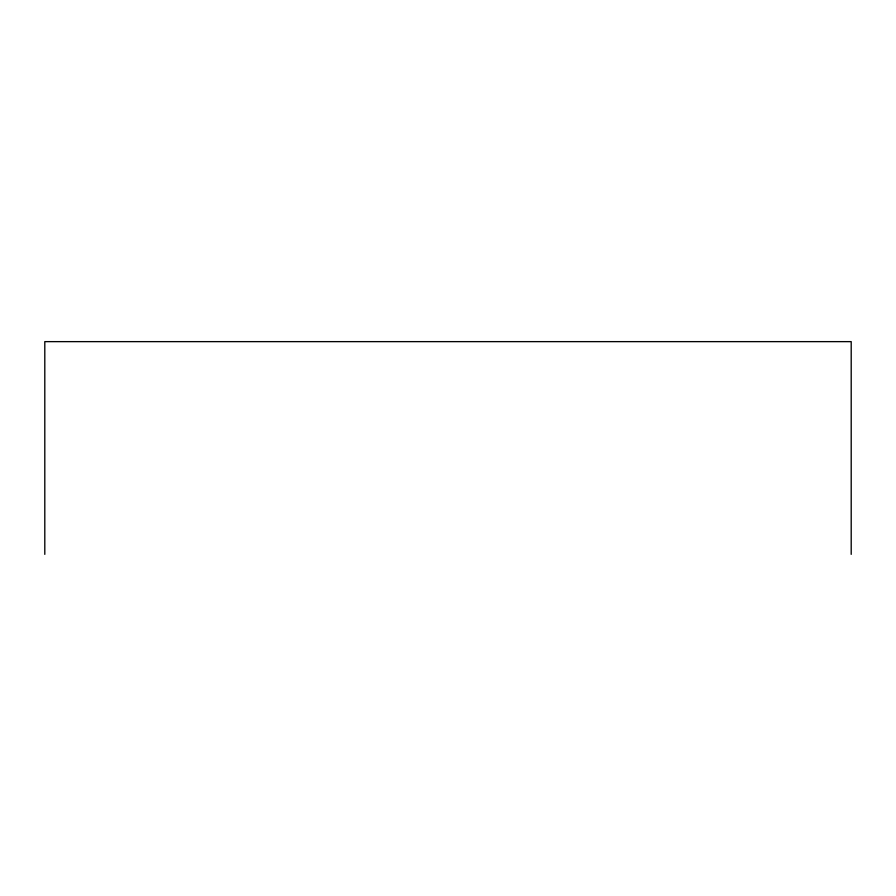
<?xml version="1.0" encoding="UTF-8"?>
<svg xmlns="http://www.w3.org/2000/svg" width="896" height="896" viewBox="0 0 896 896"><rect width="100%" height="100%" fill="white"/><g stroke="black" fill="none" stroke-linecap="round" stroke-linejoin="round"><path stroke-width="1.34" d="M851.2 554.366L851.2 341.634L44.8 341.634L44.8 554.366"/></g></svg>
